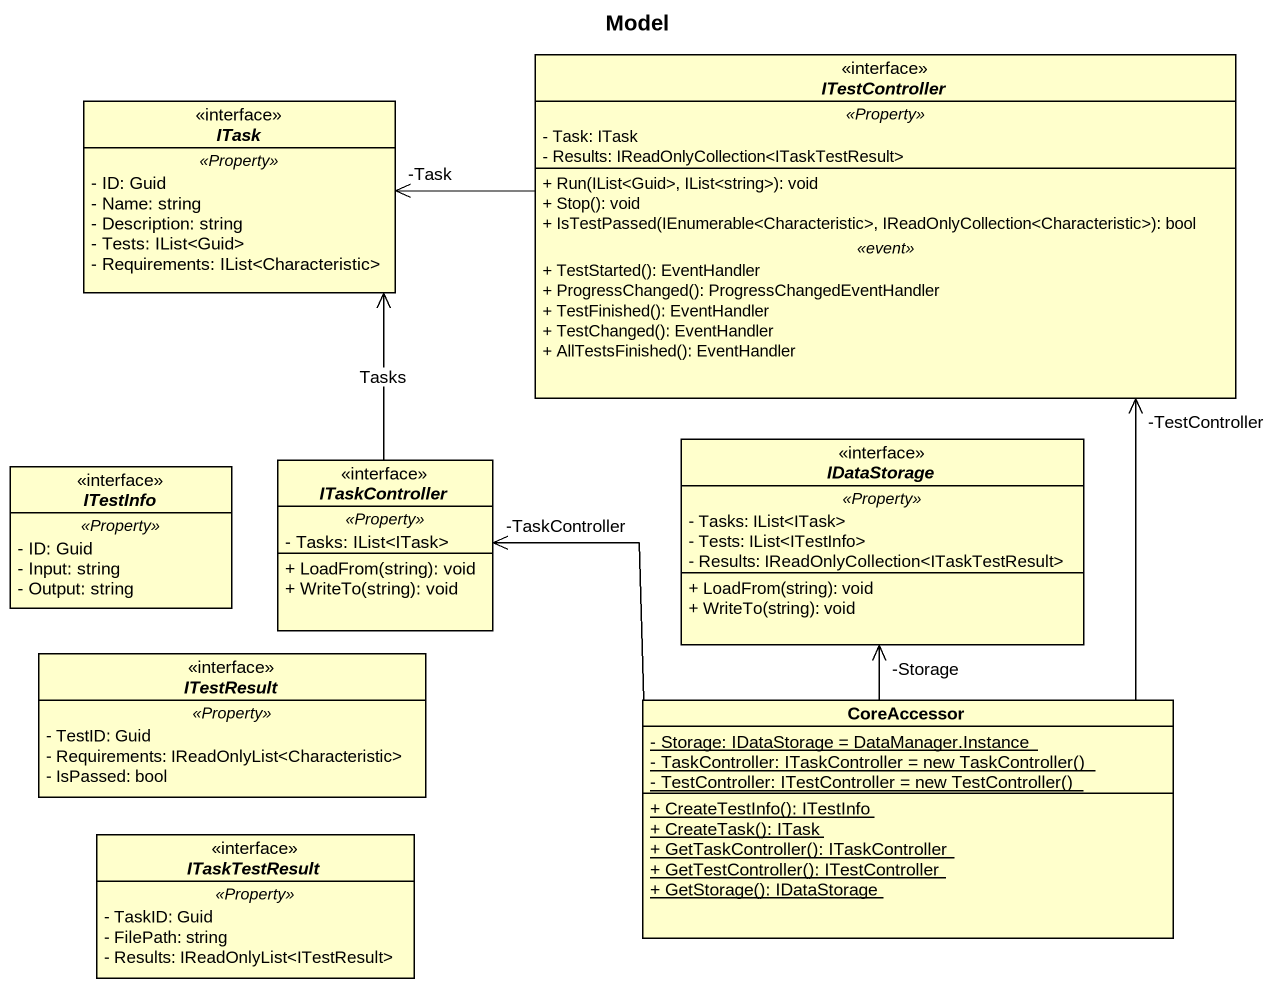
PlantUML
@startuml
title Model
hide circle
hide empty members
skinparam classAttributeIconSize 0
interface ITestController <<interface>> {
  .. <<Property>> ..
  - Task: ITask
  - Results: IReadOnlyCollection<ITaskTestResult>
  --
  + Run(IList<Guid>, IList<string>): void
  + Stop(): void
  + IsTestPassed(IEnumerable<Characteristic>, IReadOnlyCollection<Characteristic>): bool
  .. <<event>> ..
  + TestStarted(): EventHandler
  + ProgressChanged(): ProgressChangedEventHandler
  + TestFinished(): EventHandler
  + TestChanged(): EventHandler
  + AllTestsFinished(): EventHandler
}
interface ITask <<interface>> {
  .. <<Property>> ..
  - ID: Guid
  - Name: string
  - Description: string
  - Tests: IList<Guid>
  - Requirements: IList<Characteristic>
}
interface IDataStorage <<interface>> {
  .. <<Property>> ..
  - Tasks: IList<ITask>
  - Tests: IList<ITestInfo>
  - Results: IReadOnlyCollection<ITaskTestResult>
  --
  + LoadFrom(string): void
  + WriteTo(string): void
}
interface ITestInfo <<interface>> {
  .. <<Property>> ..
  - ID: Guid
  - Input: string
  - Output: string
}
interface ITaskController <<interface>> {
  .. <<Property>> ..
  - Tasks: IList<ITask>
  --
  + LoadFrom(string): void
  + WriteTo(string): void
}
interface ITestResult <<interface>> {
  .. <<Property>> ..
  - TestID: Guid
  - Requirements: IReadOnlyList<Characteristic>
  - IsPassed: bool
}
class CoreAccessor {
  {static} - Storage: IDataStorage = DataManager.Instance
  {static} {field} - TaskController: ITaskController = new TaskController()
  {static} {field} - TestController: ITestController = new TestController()
  {static} + CreateTestInfo(): ITestInfo
  {static} + CreateTask(): ITask
  {static} + GetTaskController(): ITaskController
  {static} + GetTestController(): ITestController
  {static} + GetStorage(): IDataStorage
}
interface ITaskTestResult <<interface>> {
  .. <<Property>> ..
  - TaskID: Guid
  - FilePath: string
  - Results: IReadOnlyList<ITestResult>
}
ITestController -left-> "-Task" ITask
ITaskController -up-> ITask : Tasks
CoreAccessor -up-> "-TestController" ITestController
CoreAccessor -up-> "-Storage" IDataStorage
CoreAccessor -left-> "-TaskController" ITaskController
@enduml
